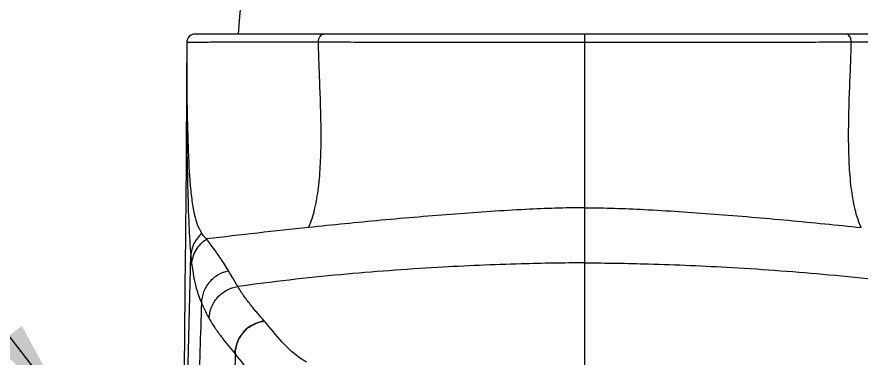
# Model space of a CAD drawing. Header units: millimetres. Extents: x 1091 to 1735, y 843 to 1297.
# Drawn here: x 1437.8 to 1488.7, y 1201.2 to 1221.8 of the extents above; entities that cross this region are included whole.
import ezdxf

# ---------------------------------------------------------------- set-up
doc = ezdxf.new("R2010")
doc.units = ezdxf.units.MM
doc.styles.get("Standard").update_dxf_attribs({"font": '\x7f\x7f\x7f\x7f.TTF'})
doc.dimstyles.new('ISO-25', dxfattribs={"dimtxt": 2.5, "dimasz": 2.5, "dimexe": 1.25, "dimexo": 0.625, "dimtad": 1, "dimtxsty": 'Standard', "dimcen": 2.5, "dimadec": 0, "dimazin": 0, "dimtfac": 1, "dimtmove": 0, "dimatfit": 3, "dimfxl": 0, "dimarcsym": 0})

msp = doc.modelspace()

# ---------------------------------------------------------------- linework, layer by layer
at = {"color": 7, "linetype": 'Continuous'}
for p, q in [((1495.503, 1220.784), (1448.499, 1220.784)), ((1472.001, 1215.994), (1472.001, 1220.784)), ((1447.999, 1220.286), (1447.988, 1217.532)), ((1447.999, 1220.301), (1447.999, 1220.286)), ((1447.993, 1217.518), (1447.993, 1217.088)), ((1472.001, 1180.37), (1472.001, 1215.994)), ((1447.948, 1211.27), (1447.923, 1208.527)), ((1447.923, 1208.527), (1447.894, 1205.598)), ((1447.382, 1170.887), (1448.25, 1207.425)), ((1447.894, 1205.598), (1447.862, 1202.491))]:
    msp.add_line(p, q, dxfattribs=at)
for points in [[(1447.988, 1217.527), (1447.982, 1216.099), (1447.975, 1214.971), (1447.967, 1213.797), (1447.958, 1212.563), (1447.948, 1211.27)], [(1447.862, 1202.491), (1447.824, 1199.203), (1447.803, 1197.489), (1447.781, 1195.73), (1447.758, 1193.925), (1447.733, 1192.063), (1447.705, 1190.12), (1447.675, 1188.075), (1447.642, 1185.908), (1447.606, 1183.617), (1447.565, 1181.191), (1447.52, 1178.66), (1447.471, 1176.071), (1447.419, 1173.461)]]:
    msp.add_lwpolyline(points, dxfattribs=at)
for centre, radius, start, end in [((1472.001, 1219.817), 20.922, 171.6337, 177.3505), ((1448.499, 1220.284), 0.5, 90.0016, 179.7698), ((1448.5, 1220.283), 0.501, 125.3345, 135.0143), ((2688.775, 1216.101), 1240.782, 179.806718, 179.934561), ((1706.609, 1219.328), 258.612, 179.78775, 180.30316), ((1626.052, 1218.993), 178.054, 180.33249, 180.55109), ((1495.512, 824.741), 386.471, 95.96492, 96.88111)]:
    msp.add_arc(centre, radius, start, end, dxfattribs=at)
at = {"color": 9, "linetype": 'Continuous'}
msp.add_arc((1452.923, 1201.483), 2.004, 96.8307, 179.6741, dxfattribs=at)
at = {"color": 7, "linetype": 'Continuous'}
for points in [[(1448.038, 1220.477), (1448.013, 1220.417), (1448, 1220.351), (1447.999, 1220.287)], [(1448.146, 1220.637), (1448.1, 1220.592), (1448.063, 1220.536), (1448.038, 1220.477)], [(1448.499, 1220.784), (1448.434, 1220.784), (1448.368, 1220.771), (1448.308, 1220.746)]]:
    msp.add_open_spline(points, degree=3, dxfattribs=at)
for points, knots in [([(1455.939, 1220.307), (1455.941, 1220.37), (1455.959, 1220.489), (1456.029, 1220.644), (1456.136, 1220.755), (1456.229, 1220.784), (1456.272, 1220.784)], [0, 0, 0, 0, 0.294122, 0.563514, 0.79631, 1, 1, 1, 1]), ([(1488.063, 1220.307), (1488.061, 1220.37), (1488.043, 1220.489), (1487.973, 1220.644), (1487.867, 1220.755), (1487.774, 1220.784), (1487.731, 1220.784)], [0, 0, 0, 0, 0.294152, 0.56356, 0.796349, 1, 1, 1, 1]), ([(1447.999, 1220.287), (1448.004, 1220.288), (1448.018, 1220.288), (1448.048, 1220.291), (1448.094, 1220.292), (1448.187, 1220.294), (1448.344, 1220.296), (1448.578, 1220.299), (1448.875, 1220.302), (1449.234, 1220.305), (1449.654, 1220.307), (1450.334, 1220.309), (1451.326, 1220.312), (1452.681, 1220.312), (1454.244, 1220.311), (1455.353, 1220.308), (1455.939, 1220.308)], [0, 0, 0, 0, 0.001738, 0.005509, 0.011307, 0.019123, 0.040758, 0.070328, 0.107757, 0.152981, 0.205931, 0.266479, 0.409665, 0.580975, 0.77849, 1, 1, 1, 1]), ([(1455.35, 1209.12), (1455.508, 1209.469), (1455.753, 1210.264), (1455.966, 1211.561), (1456.077, 1213.004), (1456.122, 1215.04), (1456.059, 1217.064), (1455.978, 1218.991), (1455.946, 1219.887), (1455.939, 1220.308)], [0, 0, 0, 0, 0.102054, 0.219727, 0.349473, 0.486574, 0.761508, 0.888159, 1, 1, 1, 1]), ([(1455.939, 1220.308), (1456.506, 1220.316), (1457.682, 1220.308), (1459.5, 1220.291), (1461.422, 1220.292), (1463.431, 1220.291), (1465.51, 1220.289), (1468.375, 1220.288), (1470.544, 1220.289), (1472.001, 1220.289)], [0, 0, 0, 0, 0.106021, 0.219549, 0.339587, 0.46501, 0.594782, 0.727912, 1, 1, 1, 1]), ([(1472.001, 1220.289), (1473.458, 1220.289), (1475.627, 1220.289), (1478.492, 1220.289), (1480.571, 1220.291), (1482.58, 1220.293), (1484.502, 1220.291), (1486.32, 1220.309), (1487.496, 1220.316), (1488.063, 1220.307)], [0, 0, 0, 0, 0.272087, 0.405217, 0.534989, 0.660412, 0.78045, 0.893979, 1, 1, 1, 1]), ([(1488.652, 1209.12), (1488.494, 1209.469), (1488.249, 1210.264), (1488.037, 1211.561), (1487.925, 1213.003), (1487.88, 1215.04), (1487.943, 1217.064), (1488.024, 1218.991), (1488.056, 1219.887), (1488.063, 1220.307)], [0, 0, 0, 0, 0.102053, 0.219726, 0.349471, 0.486571, 0.761506, 0.888158, 1, 1, 1, 1]), ([(1488.063, 1220.307), (1488.65, 1220.308), (1489.759, 1220.311), (1491.321, 1220.312), (1492.676, 1220.312), (1493.669, 1220.31), (1494.348, 1220.307), (1494.768, 1220.305), (1495.127, 1220.302), (1495.424, 1220.3), (1495.659, 1220.297), (1495.815, 1220.294), (1495.908, 1220.292), (1495.954, 1220.291), (1495.984, 1220.289), (1495.999, 1220.288), (1496.003, 1220.287)], [0, 0, 0, 0, 0.221509, 0.419023, 0.590331, 0.733517, 0.794065, 0.847015, 0.89224, 0.929669, 0.959239, 0.980875, 0.988691, 0.99449, 0.998261, 1, 1, 1, 1]), ([(1447.993, 1217.088), (1447.993, 1216.134), (1448.003, 1214.298), (1448.045, 1211.687), (1448.116, 1209.42), (1448.196, 1208.034), (1448.25, 1207.425)], [0, 0, 0, 0, 0.296073, 0.569514, 0.810182, 1, 1, 1, 1]), ([(1448.006, 1217.281), (1448.011, 1216.826), (1448.023, 1215.939), (1448.073, 1214.234), (1448.132, 1212.62), (1448.257, 1211.125), (1448.389, 1210.185), (1448.581, 1209.398), (1448.786, 1208.945), (1448.912, 1208.762)], [0, 0, 0, 0, 0.157939, 0.308322, 0.593028, 0.719167, 0.829574, 0.922707, 1, 1, 1, 1]), ([(1472.001, 1210.31), (1470.811, 1210.31), (1468.211, 1210.214), (1464.118, 1209.941), (1459.758, 1209.565), (1456.807, 1209.272), (1455.35, 1209.12)], [0, 0, 0, 0, 0.213887, 0.467142, 0.736863, 1, 1, 1, 1]), ([(1472.001, 1210.31), (1473.192, 1210.31), (1475.792, 1210.214), (1479.884, 1209.941), (1484.244, 1209.565), (1487.196, 1209.272), (1488.652, 1209.12)], [0, 0, 0, 0, 0.213887, 0.467142, 0.736863, 1, 1, 1, 1]), ([(1448.912, 1208.762), (1448.716, 1208.595), (1448.388, 1208.186), (1448.258, 1207.676), (1448.25, 1207.425)], [0, 0, 0, 0, 0.506325, 1, 1, 1, 1]), ([(1449.209, 1208.428), (1449.181, 1208.452), (1449.071, 1208.552), (1448.975, 1208.669), (1448.912, 1208.762)], [0, 0, 0, 0, 0.24428, 1, 1, 1, 1]), ([(1448.309, 1206.876), (1448.318, 1207.181), (1448.497, 1207.801), (1448.947, 1208.26), (1449.209, 1208.428)], [0, 0, 0, 0, 0.494771, 1, 1, 1, 1]), ([(1450.531, 1206.493), (1450.362, 1206.772), (1450.078, 1207.227), (1449.618, 1207.859), (1449.35, 1208.228), (1449.209, 1208.428)], [0, 0, 0, 0, 0.416132, 0.686203, 1, 1, 1, 1]), ([(1448.25, 1207.425), (1448.255, 1207.375), (1448.272, 1207.192), (1448.292, 1207.009), (1448.309, 1206.876)], [0, 0, 0, 0, 0.269288, 1, 1, 1, 1]), ([(1448.309, 1206.877), (1448.371, 1206.404), (1448.503, 1205.62), (1448.764, 1204.87), (1448.886, 1204.58)], [0, 0, 0, 0, 0.602692, 1, 1, 1, 1]), ([(1472.001, 1206.984), (1470.722, 1206.984), (1467.761, 1206.932), (1462.853, 1206.72), (1457.152, 1206.299), (1453.143, 1205.846), (1451.081, 1205.558)], [0, 0, 0, 0, 0.182829, 0.42341, 0.702217, 1, 1, 1, 1]), ([(1472.001, 1206.984), (1473.28, 1206.984), (1476.241, 1206.932), (1481.149, 1206.72), (1486.85, 1206.299), (1490.859, 1205.846), (1492.922, 1205.558)], [0, 0, 0, 0, 0.182829, 0.42341, 0.702217, 1, 1, 1, 1]), ([(1450.531, 1206.493), (1450.307, 1206.452), (1449.871, 1206.292), (1449.338, 1205.85), (1448.982, 1205.257), (1448.891, 1204.804), (1448.886, 1204.578)], [0, 0, 0, 0, 0.250657, 0.501105, 0.750931, 1, 1, 1, 1]), ([(1451.081, 1205.558), (1451.041, 1205.626), (1450.934, 1205.808), (1450.753, 1206.122), (1450.608, 1206.364), (1450.531, 1206.493)], [0, 0, 0, 0, 0.219813, 0.583308, 1, 1, 1, 1]), ([(1449.355, 1203.628), (1449.362, 1203.861), (1449.457, 1204.329), (1449.834, 1204.935), (1450.395, 1205.377), (1450.849, 1205.525), (1451.081, 1205.558)], [0, 0, 0, 0, 0.249594, 0.499549, 0.74976, 1, 1, 1, 1]), ([(1452.685, 1203.473), (1452.615, 1203.552), (1452.476, 1203.709), (1452.31, 1203.909), (1452.172, 1204.063), (1452.072, 1204.181), (1451.975, 1204.303), (1451.841, 1204.465), (1451.671, 1204.678), (1451.473, 1204.95), (1451.27, 1205.241), (1451.145, 1205.45), (1451.081, 1205.558)], [0, 0, 0, 0, 0.120193, 0.23757, 0.296776, 0.355418, 0.41388, 0.473595, 0.595992, 0.723018, 0.857264, 1, 1, 1, 1]), ([(1448.886, 1204.578), (1448.828, 1202.661), (1448.55, 1193.499), (1448.273, 1184.338), (1448.053, 1177.095)], [0, 0, 0, 0, 0.209325, 1, 1, 1, 1]), ([(1448.886, 1204.578), (1448.924, 1204.486), (1449.066, 1204.162), (1449.228, 1203.847), (1449.355, 1203.628)], [0, 0, 0, 0, 0.282515, 1, 1, 1, 1]), ([(1449.355, 1203.628), (1449.476, 1203.418), (1449.72, 1203.025), (1450.119, 1202.483), (1450.521, 1201.985), (1450.786, 1201.659), (1450.919, 1201.495)], [0, 0, 0, 0, 0.274743, 0.523509, 0.761462, 1, 1, 1, 1]), ([(1450.919, 1201.495), (1450.92, 1201.735), (1451.011, 1202.219), (1451.396, 1202.846), (1451.975, 1203.299), (1452.446, 1203.445), (1452.685, 1203.473)], [0, 0, 0, 0, 0.249808, 0.499843, 0.749968, 1, 1, 1, 1]), ([(1455.224, 1200.993), (1454.935, 1201.164), (1454.42, 1201.529), (1453.579, 1202.374), (1453.044, 1203.04), (1452.685, 1203.473)], [0, 0, 0, 0, 0.282169, 0.527196, 1, 1, 1, 1]), ([(1450.919, 1201.495), (1450.903, 1200.243), (1450.873, 1197.79), (1450.834, 1194.765), (1450.807, 1192.446), (1450.791, 1190.811), (1450.767, 1189.266), (1450.752, 1188.267), (1450.75, 1187.784)], [0, 0, 0, 0, 0.273852, 0.536792, 0.66183, 0.781333, 0.89436, 1, 1, 1, 1]), ([(1450.919, 1201.495), (1451.272, 1201.047), (1451.798, 1200.356), (1452.604, 1199.471), (1453.087, 1199.07), (1453.355, 1198.882)], [0, 0, 0, 0, 0.477237, 0.725956, 1, 1, 1, 1])]:
    msp.add_open_spline(points, degree=3, knots=knots, dxfattribs=at)
at = {"color": 9, "linetype": 'Continuous'}
for points, knots in [([(1449.355, 1203.628), (1449.476, 1203.418), (1449.72, 1203.024), (1450.119, 1202.483), (1450.521, 1201.985), (1450.786, 1201.658), (1450.919, 1201.495)], [0, 0, 0, 0, 0.274738, 0.523509, 0.761466, 1, 1, 1, 1]), ([(1450.919, 1201.495), (1450.903, 1200.243), (1450.873, 1197.79), (1450.834, 1194.765), (1450.807, 1192.446), (1450.791, 1190.811), (1450.767, 1189.266), (1450.752, 1188.267), (1450.75, 1187.784)], [0, 0, 0, 0, 0.273852, 0.536792, 0.66183, 0.781332, 0.89436, 1, 1, 1, 1])]:
    msp.add_open_spline(points, degree=3, knots=knots, dxfattribs=at)

# ---------------------------------------------------------------- leaders
at = {"color": 5, "ltscale": 0.5}
msp.add_leader([(1440.954, 1197.855), (1425.923, 1217.231), (1349.465, 1217.231)], dimstyle='ISO-25', override={"dimscale": 2.394123}, dxfattribs=at)

doc.saveas('drawing.dxf')
